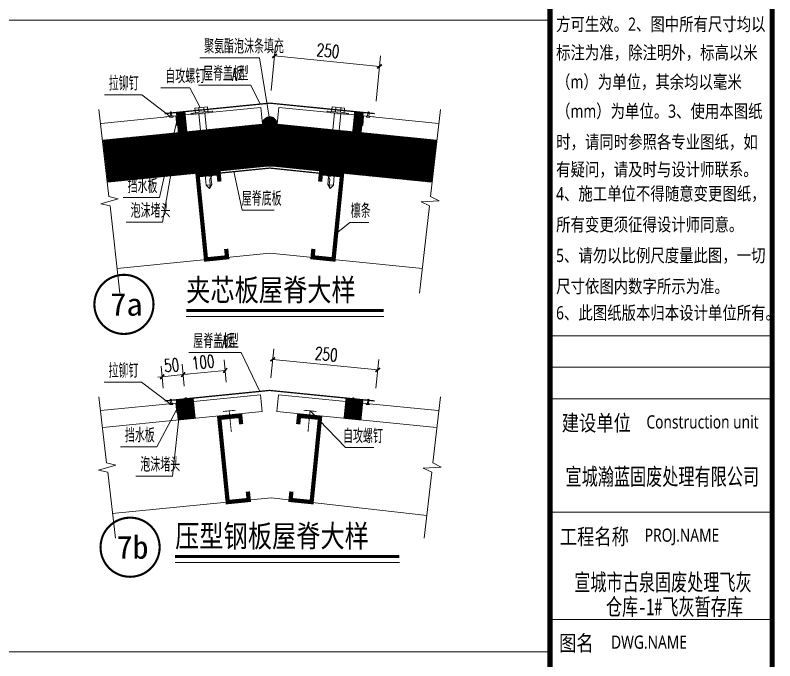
# Model space of a CAD drawing. Header units: inches. Extents: x -3733042 to -3450527, y 579159 to 997713.
# Drawn here: x -3722027 to -3718429, y 627616 to 630672 of the extents above; entities that cross this region are included whole.
import ezdxf
from ezdxf.enums import TextEntityAlignment as Align

# ---------------------------------------------------------------- set-up
doc = ezdxf.new("R2010")
doc.units = ezdxf.units.IN
doc.header["$LTSCALE"] = 1000
doc.header["$MEASUREMENT"] = 0
doc.linetypes.add('DASH', pattern=[0.35, 0.25, -0.1])
doc.layers.get('0').update_dxf_attribs({"lineweight": 18})
for name, color, linetype, lineweight in [('0-TK', 4, 'Continuous', 18), ('7', 7, 'Continuous', 18), ('8', 3, 'Continuous', 18), ('DIM_IDEN', 3, 'Continuous', 18), ('DIM_LEAD', 3, 'Continuous', 18), ('DIM_SYMB', 3, 'Continuous', 18), ('PUB_DIM', 3, 'Continuous', 18), ('PUB_TEXT', 7, 'Continuous', 18), ('PUB_TITLE', 153, 'Continuous', 18), ('SURFACE', 255, 'Continuous', 18), ('WALL', 6, 'Continuous', 18), ('图签文字', 4, 'Continuous', 18), ('填充', 8, 'Continuous', 18)]:
    doc.layers.add(name, color=color, linetype=linetype, lineweight=lineweight)
doc.styles.add('-黑体', font='', dxfattribs={"width": 0.7})
doc.styles.add('_TCH_DIM', font='simplex.shx', dxfattribs={"width": 0.7, "bigfont": 'gbcbig.shx'})
doc.styles.add('_TCH_DIM_T3', font='simplex.shx', dxfattribs={"width": 0.705882, "bigfont": 'gbcbig.shx'})
doc.styles.add('建筑图签-黑', font='', dxfattribs={"width": 0.7})
doc.styles.add('黑体', font='', dxfattribs={"width": 0.8})
doc.styles.get('-黑体').set_extended_font_data('微软雅黑')
doc.styles.get('建筑图签-黑').set_extended_font_data('黑体')
doc.styles.get('黑体').set_extended_font_data('黑体')
doc.dimstyles.new('_TCH_ARCH&&10', dxfattribs={"dimtxt": 29.75, "dimasz": 10, "dimexe": 25, "dimexo": 30, "dimgap": 10, "dimtad": 1, "dimdec": 0, "dimzin": 0, "dimdsep": 46, "dimtxsty": '_TCH_DIM_T3', "dimblk": 'ARCHTICK', "dimcen": 0.09, "dimdle": 20, "dimclrt": 7, "dimazin": 2, "dimtfac": 1, "dimtdec": 0, "dimtix": 1, "dimtmove": 2, "dimatfit": 3, "dimfxl": 1, "dimtolj": 1, "dimarcsym": 0})

# ---------------------------------------------------------------- blocks, each defined once
blk = doc.blocks.new('_ArchTick_2')
at = {"color": 0, "linetype": 'ByBlock'}
blk.add_lwpolyline([(-0.5, -0.5, 0.4, 0.4, 0), (0.5, 0.5, 0.4, 0.4, 0)], format="xyseb", dxfattribs=at)
blk = doc.blocks.new('*X65')
at = {"layer": 'PUB_DIM', "color": 0, "lineweight": -2}
for p, q in [((2.8, 384.8), (13.5, 491.5)), ((11, 466.7), (259.8, 441.8)), ((251.6, 359.9), (262.3, 466.7))]:
    blk.add_line(p, q, dxfattribs=at)
at = {"layer": 'PUB_DIM', "color": 0, "lineweight": -2, "xscale": 10, "yscale": 10, "zscale": 10}
for p, rotation in [((11, 466.7), 174.2894068625309), ((259.8, 441.8), 354.2894068625309)]:
    blk.add_blockref('_ArchTick_2', p, dxfattribs=dict(at, rotation=rotation))
at = {"layer": 'PUB_DIM', "color": 7, "insert": (137.9, 479), "char_height": 29.75, "width": 83.533, "attachment_point": 5, "rotation": 354.2894, "style": '_TCH_DIM_T3'}
blk.add_mtext('250', dxfattribs=at)
blk = doc.blocks.new('_ARCHTICK')
at = {"color": 0, "linetype": 'ByBlock', "const_width": 0.4}
blk.add_lwpolyline([(-0.5, -0.5), (0.5, 0.5)], dxfattribs=at)
blk = doc.blocks.new('*X66')
at = {"layer": 'PUB_DIM', "color": 0, "lineweight": -2}
for p, q in [((2.4, -295.3), (9.2, -226.8)), ((6.7, -251.7), (255.5, -276.6)), ((251.1, -320.2), (258, -251.7))]:
    blk.add_line(p, q, dxfattribs=at)
at = {"layer": 'PUB_DIM', "color": 0, "lineweight": -2, "xscale": 10, "yscale": 10, "zscale": 10}
for p, rotation in [((6.7, -251.7), 174.2894068625309), ((255.5, -276.6), 354.2894068625309)]:
    blk.add_blockref('_ArchTick_2', p, dxfattribs=dict(at, rotation=rotation))
at = {"layer": 'PUB_DIM', "color": 7, "insert": (133.6, -239.4), "char_height": 29.75, "width": 83.533, "attachment_point": 5, "rotation": 354.2894, "style": '_TCH_DIM_T3'}
blk.add_mtext('250', dxfattribs=at)
blk = doc.blocks.new('*X67')
at = {"layer": 'PUB_DIM', "color": 0, "lineweight": -2}
for p, q in [((-252.4, -320.2), (-257.6, -268)), ((-202.6, -315.2), (-207.8, -263)), ((-255.1, -292.8), (-205.3, -287.9)), ((-205.3, -287.9), (-195.4, -286.9)), ((-255.1, -292.8), (-265, -293.8))]:
    blk.add_line(p, q, dxfattribs=at)
at = {"layer": 'PUB_DIM', "color": 0, "lineweight": -2, "xscale": 10, "yscale": 10, "zscale": 10}
for p, rotation in [((-255.1, -292.8), 5.710593137426532), ((-205.3, -287.9), 185.7105931374266)]:
    blk.add_blockref('_ArchTick_2', p, dxfattribs=dict(at, rotation=rotation))
at = {"layer": 'PUB_DIM', "color": 7, "insert": (-232.7, -265.6), "char_height": 29.75, "width": 53.682, "attachment_point": 5, "rotation": 5.7106, "style": '_TCH_DIM_T3'}
blk.add_mtext('50', dxfattribs=at)
blk = doc.blocks.new('*X68')
at = {"layer": 'PUB_DIM', "color": 0, "lineweight": -2}
for p, q in [((-202.6, -315.2), (-207.8, -263)), ((-103.1, -305.3), (-108.3, -253)), ((-205.3, -287.9), (-105.8, -277.9))]:
    blk.add_line(p, q, dxfattribs=at)
at = {"layer": 'PUB_DIM', "color": 0, "lineweight": -2, "xscale": 10, "yscale": 10, "zscale": 10}
for p, rotation in [((-205.3, -287.9), 185.7105931374266), ((-105.8, -277.9), 5.710593137426609)]:
    blk.add_blockref('_ArchTick_2', p, dxfattribs=dict(at, rotation=rotation))
at = {"layer": 'PUB_DIM', "color": 7, "insert": (-158.1, -258.1), "char_height": 29.75, "width": 77.563, "attachment_point": 5, "rotation": 5.7106, "style": '_TCH_DIM_T3'}
blk.add_mtext('100', dxfattribs=at)
blk = doc.blocks.new('A$C25720DE8')
at = {"layer": '0-TK'}
blk.add_lwpolyline([(81286, 1500, 144, 144, 0), (81286, 61500, 144, 144, 0)], format="xyseb", dxfattribs=at)
at = {"layer": 'PUB_TITLE'}
blk.add_lwpolyline([(87600, 1500, 150, 150, 0), (87600, 61500, 150, 150, 0), (3750, 61500, 150, 150, 0), (3750, 1500, 150, 150, 0)], format="xyseb", close=True, dxfattribs=at)
blk = doc.blocks.new('A$C5431672C')
at = {"layer": '8', "linetype": 'Continuous', "ltscale": 0.4}
h = blk.add_hatch(color=1, dxfattribs=at)
h.paths.add_polyline_path([(-168.3, 326.9), (-168.6, 330.1), (-178.1, 329.1), (-177.8, 326)], flags=0)
h.paths.add_polyline_path([(-160.8, 327.7), (-161.2, 330.8), (-168.6, 330.1), (-168.3, 326.9)], flags=0)
h.paths.add_polyline_path([(-153.4, 328.4), (-153.7, 331.6), (-161.2, 330.8), (-160.8, 327.7)], flags=0)
h.paths.add_polyline_path([(-143.8, 329.4), (-144.2, 332.5), (-153.7, 331.6), (-153.4, 328.4)], flags=0)
h = blk.add_hatch(color=1, dxfattribs=at)
h.paths.add_polyline_path([(168, 326.9), (168.3, 330.1), (177.9, 329.1), (177.5, 326)], flags=0)
h.paths.add_polyline_path([(160.6, 327.7), (160.9, 330.8), (168.3, 330.1), (168, 326.9)], flags=0)
h.paths.add_polyline_path([(153.1, 328.4), (153.4, 331.6), (160.9, 330.8), (160.6, 327.7)], flags=0)
h.paths.add_polyline_path([(143.6, 329.4), (143.9, 332.5), (153.4, 331.6), (153.1, 328.4)], flags=0)
at = {"layer": '填充'}
h = blk.add_hatch(dxfattribs=at)
h.set_pattern_fill('ANSI37', color=256, scale=5, style=0)
h.paths.add_polyline_path([(-201.4, 334.8), (-221.3, 332.8), (-216.5, 285.1), (-196.6, 287.1)], flags=0)
h = blk.add_hatch(dxfattribs=at)
h.set_pattern_fill('ANSI37', color=256, scale=5, style=0)
h.paths.add_polyline_path([(201.1, 334.8), (221, 332.8), (216.2, 285.1), (196.3, 287.1)], flags=0)
h = blk.add_hatch(dxfattribs=at)
h.set_pattern_fill('ANSI37', color=256, scale=2, style=0)
edge = h.paths.add_edge_path(flags=0)
edge.add_arc((-0.1, 305), 17.3, 0, 180)
edge.add_line((-17.5, 305), (-7.5, 205.5))
edge.add_line((-7.5, 205.5), (7.3, 205.5))
edge.add_line((7.3, 205.5), (17.2, 305))
h = blk.add_hatch(dxfattribs=at)
h.set_pattern_fill('ANSI37', color=256, scale=20, style=0)
h.paths.add_polyline_path([(-395.2, 267.2), (-383.8, 167.9), (-7.5, 205.5), (-17.5, 305)], flags=0)
h = blk.add_hatch(dxfattribs=at)
h.set_pattern_fill('ANSI37', color=256, scale=20, style=0)
h.paths.add_polyline_path([(17.2, 305), (7.3, 205.5), (383.5, 167.9), (394.9, 267.2)], flags=0)
h = blk.add_hatch(dxfattribs=at)
h.set_pattern_fill('ANSI37', color=256, scale=5, style=0)
h.paths.add_polyline_path([(-217, -395), (-177.2, -391), (-181.9, -343.3), (-221.7, -347.3)], flags=0)
h = blk.add_hatch(dxfattribs=at)
h.set_pattern_fill('ANSI37', color=256, scale=5, style=0)
h.paths.add_polyline_path([(180.7, -343.3), (220.5, -347.3), (215.7, -395), (175.9, -391)], flags=0)
for points in [[(-103.4, 9.8, 10, 10, 0), (-101.4, -10.1, 10, 10, 0), (-151.2, -15.1, 10, 10, 0), (-171.1, 184.1, 10, 10, 0), (-121.4, 189.1, 10, 10, 0), (-119.4, 169.2, 10, 10, 0)], [(103.1, 9.8, 10, 10, 0), (101.2, -10.1, 10, 10, 0), (150.9, -15.1, 10, 10, 0), (170.8, 184.1, 10, 10, 0), (121.1, 189.1, 10, 10, 0), (119.1, 169.2, 10, 10, 0)], [(-52.1, -564.7, 10, 10, 0), (-50.1, -584.6, 10, 10, 0), (-99.8, -589.6, 10, 10, 0), (-119.8, -390.3, 10, 10, 0), (-70, -385.3, 10, 10, 0), (-68, -405.2, 10, 10, 0)], [(51.1, -564.7, 10, 10, 0), (49.1, -584.6, 10, 10, 0), (98.9, -589.6, 10, 10, 0), (118.8, -390.3, 10, 10, 0), (69.1, -385.3, 10, 10, 0), (67.1, -405.2, 10, 10, 0)]]:
    blk.add_lwpolyline(points, format="xyseb")
at = {"layer": '7', "color": 1, "linetype": 'Continuous', "ltscale": 0.2}
for p, q in [((-168.4, 344.2), (-167.4, 333.5)), ((-156.7, 345.4), (-155.6, 334.7)), ((156.4, 345.4), (155.3, 334.7)), ((168.2, 344.2), (167.1, 333.5)), ((-167.4, 333.5), (-155.6, 334.7)), ((167.1, 333.5), (155.3, 334.7)), ((-154, 184.3), (-164.6, 290.3)), ((-138.6, 180.4), (-149.7, 291.8)), ((138.3, 180.4), (149.4, 291.8)), ((153.8, 184.3), (164.4, 290.3))]:
    blk.add_line(p, q, dxfattribs=at)
at = {"layer": '7', "color": 1, "linetype": 'DASH', "ltscale": 0.2}
for p, q in [((-164.6, 290.3), (-168.6, 330.1)), ((-149.7, 291.8), (-153.7, 331.6)), ((149.4, 291.8), (153.4, 331.6)), ((164.4, 290.3), (168.3, 330.1))]:
    blk.add_line(p, q, dxfattribs=at)
at = {"layer": '8', "color": 1, "linetype": 'Continuous', "ltscale": 0.4}
for p, q in [((-177.4, 343.3), (-147.7, 346.3)), ((-177.4, 343.3), (-176.3, 332.1)), ((-147.7, 346.3), (-146.6, 335.1)), ((147.4, 346.3), (146.3, 335.1)), ((177.1, 343.3), (147.4, 346.3)), ((177.1, 343.3), (176, 332.1)), ((-186, 330.7), (-167.4, 333.5)), ((-185.7, 328.4), (-161.2, 330.8)), ((-136.6, 333.3), (-161.2, 330.8)), ((-136.7, 335.6), (-155.6, 334.7)), ((136.3, 333.3), (160.9, 330.8)), ((136.5, 335.6), (155.3, 334.7)), ((185.4, 328.4), (160.9, 330.8)), ((185.8, 330.7), (167.1, 333.5)), ((-166.4, 289), (-147.1, 284.1)), ((166.1, 289), (146.8, 284.1)), ((-165.8, 283.4), (-146.5, 278.4)), ((-165.2, 277.5), (-145.9, 272.5)), ((164.9, 277.5), (145.6, 272.5)), ((165.5, 283.4), (146.2, 278.4)), ((-157.5, 200.3), (-138.2, 195.4)), ((157.2, 200.3), (137.9, 195.4)), ((-156.9, 193.7), (-137.5, 188.8)), ((-154, 184.3), (-138.6, 180.4)), ((-153, 184.1), (-150.7, 160.7)), ((-139.6, 180.7), (-137.7, 162)), ((156.6, 193.7), (137.3, 188.8)), ((139.3, 180.7), (137.4, 162)), ((153.8, 184.3), (138.3, 180.4)), ((152.7, 184.1), (150.4, 160.7)), ((-143.3, 152.7), (-137.7, 162)), ((-142.3, 174.3), (-141, 161.1)), ((143.1, 152.7), (137.4, 162)), ((142, 174.3), (140.7, 161.1)), ((-150.7, 160.7), (-141, 161.7)), ((-150.7, 160.7), (-143.3, 152.7)), ((-143.3, 152.7), (-141, 161.7)), ((150.4, 160.7), (140.8, 161.7)), ((143.1, 152.7), (140.8, 161.7)), ((150.4, 160.7), (143.1, 152.7))]:
    blk.add_line(p, q, dxfattribs=at)
for centre, major_axis, ratio, start_param, end_param in [((-185.7, 329.6), (-0.753, -0.92), 1, 4.136797, 6.969837), ((-136.9, 334.4), (-0.92, 0.753), 1, 2.454941, 5.287981), ((136.6, 334.4), (0.92, 0.753), 1, 0.995204, 3.828245), ((185.4, 329.6), (0.753, -0.92), 1, 5.596533, 8.429574), ((-140.6, 174.5), (-1.19, -3.66), 0.401291, 1.745825, 4.887418), ((140.4, 174.5), (1.19, -3.66), 0.401291, 1.395767, 4.53736)]:
    blk.add_ellipse(centre, major_axis=major_axis, ratio=ratio, start_param=start_param, end_param=end_param, dxfattribs=at)
at = {"layer": 'DIM_LEAD'}
for p, q in [((-24.2, 461.9), (-166.2, 461.9)), ((1, 307.2), (-24.2, 461.9)), ((-44.7, 397.6), (-168.7, 397.6)), ((-22.9, 352.7), (-44.7, 397.6)), ((-189.7, 391.4), (-258.1, 391.4)), ((-164.8, 344.6), (-189.7, 391.4)), ((-303.6, 374.2), (-392, 374.2)), ((-236, 323.3), (-303.6, 374.2)), ((-220.9, 308.8), (-261.1, 131.3)), ((-211.7, 317.9), (-253.9, 73)), ((-85.7, 193.2), (-65.7, 101.4)), ((-261.1, 131.3), (-347.5, 131.3)), ((-65.7, 101.4), (10, 101.4)), ((-253.9, 73), (-340.3, 73)), ((157, 46.2), (189.7, 72.7)), ((189.7, 72.7), (234.1, 72.7)), ((-67.9, -235.7), (-191.9, -235.7)), ((-23.4, -327.5), (-67.9, -235.7)), ((-304.1, -306), (-392.5, -306)), ((-236.5, -356.8), (-304.1, -306)), ((-221.3, -371.4), (-267.6, -458.9)), ((-212.1, -362.2), (-230.9, -527.9)), ((95.3, -373.6), (179.2, -460.7)), ((-267.6, -458.9), (-354, -458.9)), ((179.2, -460.7), (246.6, -460.7)), ((-230.9, -527.9), (-317.3, -527.9))]:
    blk.add_line(p, q, dxfattribs=at)
at = {"layer": 'DIM_SYMB'}
for points in [[(-404.7, 339.7), (-381.2, 133.7), (-359.4, 128.5), (-400.3, 116.4), (-378.6, 111.4), (-355.1, -94.6)], [(404.4, 339.7), (380.9, 133.7), (400.9, 123.8), (358.3, 121.2), (378.3, 111.4), (354.8, -94.6)], [(-198.2, -150), (269.9, -150)], [(-405.1, -340.4), (-386.6, -496.6), (-364.9, -501.8), (-405.7, -514), (-384, -519), (-365.5, -675.2)], [(403.9, -340.4), (386.1, -496.7), (406.1, -506.7), (363.5, -509.3), (383.5, -519.1), (365.7, -675.3)], [(-224.4, -732.5), (306.8, -732.5)]]:
    blk.add_lwpolyline(points, dxfattribs=at)
for points in [[(-198.2, -136, 7, 7, 0), (269.9, -136, 7, 7, 0)], [(-224.4, -718.5, 7, 7, 0), (306.8, -718.5, 7, 7, 0)]]:
    blk.add_lwpolyline(points, format="xyseb", dxfattribs=at)
at = {"layer": 'SURFACE'}
for p, q in [((-235.4, 331.5), (-234.6, 323.5)), ((-232.6, 331.8), (-231.8, 323.8)), ((232.3, 331.8), (231.5, 323.8)), ((235.1, 331.5), (234.3, 323.5)), ((-235.8, -348.6), (-235, -356.6)), ((-233, -348.3), (-232.2, -356.3)), ((231.8, -348.3), (231, -356.3)), ((234.6, -348.6), (233.8, -356.6))]:
    blk.add_line(p, q, dxfattribs=at)
for points in [[(-248.9, 330.1, 3, 3, 0), (-0.1, 354.9, 3, 3, 0), (248.6, 330.1, 3, 3, 0)], [(170.8, 183.4, 3, 3, 0), (0, 201.2, 3, 3, 0), (-171.1, 184.1, 3, 3, 0)], [(-249.4, -350.1, 3, 3, 0), (-0.6, -325.2, 3, 3, 0), (248.1, -350.1, 3, 3, 0)], [(-111.2, -375.1, 2, 2, 0), (-81.3, -372.1, 2, 2, 0)], [(-91.3, -423.3, 2, 2, 0), (-96.3, -373.6, 2, 2, 0)], [(110.2, -375.1, 2, 2, 0), (80.4, -372.1, 2, 2, 0)], [(90.3, -423.3, 2, 2, 0), (95.3, -373.6, 2, 2, 0)]]:
    blk.add_lwpolyline(points, format="xyseb", dxfattribs=at)
for points in [[(-21.5, 344.8), (-200.6, 326.9)], [(-17.5, 305), (-21.5, 344.8)], [(17.2, 305), (21.2, 344.8)], [(200.3, 326.9), (21.2, 344.8)], [(-220.5, 324.9), (-399.7, 307)], [(-247, 322.2), (-220.5, 324.9), (-218.2, 302)], [(-247, 322.2), (-222.5, 324.7), (-220.2, 301.8)], [(-216.5, 285.1), (-221.3, 332.8)], [(-196.6, 287.1), (-201.4, 334.8)], [(196.3, 287.1), (201.1, 334.8)], [(216.2, 285.1), (221, 332.8)], [(246.7, 322.2), (222.2, 324.7), (219.9, 301.8)], [(399.4, 307), (220.2, 324.9)], [(-7.5, 205.5), (7.3, 205.5)], [(361.6, -36.2), (0, 0), (-361.6, -36.2)], [(-21.9, -335.3), (-181.1, -351.2)], [(-18, -375.1), (-21.9, -335.3)], [(16.7, -375.1), (20.7, -335.3)], [(179.9, -351.2), (20.7, -335.3)], [(-220.9, -355.2), (-400.2, -373.1)], [(-247.4, -357.9), (-222.9, -355.4), (-220.7, -378.3)], [(-217, -395), (-221.7, -347.3)], [(-177.2, -391), (-181.9, -343.3)], [(175.9, -391), (180.7, -343.3)], [(215.7, -395), (220.5, -347.3)], [(399, -373.1), (219.7, -355.2)], [(-18, -375.1), (-395.6, -412.9)], [(16.7, -375.1), (394.4, -412.9)], [(-373.6, -616.9), (2.8, -579.3), (371.8, -621.4)]]:
    blk.add_lwpolyline(points, dxfattribs=at)
for points in [[(-229.2, 322), (-236.7, 321.2), (-236.9, 323.3), (-229.4, 324)], [(228.9, 322), (236.4, 321.2), (236.6, 323.3), (229.1, 324)], [(-229.7, -358.2), (-237.2, -358.9), (-237.4, -356.9), (-229.9, -356.1)], [(228.5, -358.2), (235.9, -358.9), (236.2, -356.9), (228.7, -356.1)]]:
    blk.add_lwpolyline(points, close=True, dxfattribs=at)
for centre, radius, start, end in [((-234, 331.6), 2.41, 5.7106, 185.7106), ((233.7, 331.6), 2.41, 354.2894, 174.2894), ((-0.1, 305), 17.3, 0, 180), ((-234.4, -348.5), 2.41, 5.7106, 185.7106), ((-199.4, -345), 2.41, 5.7106, 185.7106), ((198.2, -345), 2.41, 354.2894, 174.2894), ((233.2, -348.5), 2.41, 354.2894, 174.2894)]:
    blk.add_arc(centre, radius, start, end, dxfattribs=at)
at = {"layer": 'WALL'}
for points in [[(-395.2, 267.2), (-17.5, 305), (-7.5, 205.5), (-383.8, 167.9)], [(394.9, 267.2), (17.2, 305), (7.3, 205.5), (383.5, 167.9)]]:
    blk.add_lwpolyline(points, dxfattribs=at)
at = {"layer": 'PUB_TEXT'}
for s, height, style, width, p in [('聚氨酯泡沫条填充', 33.76, '_TCH_DIM', 0.7, (-155.7, 472.4)), ('自攻螺钉', 33.76, '_TCH_DIM', 0.7, (-247.6, 401.9)), ('屋脊盖板', 33.76, '_TCH_DIM', 0.7, (-158.2, 408.1)), ('A', 29.8, '_TCH_DIM', 0.494118, (-89.4, 408.1)), ('型', 33.8, '_TCH_DIM', 0.7, (-74, 408.1)), ('拉铆钉', 33.76, '_TCH_DIM', 0.7, (-381.5, 384.7)), ('挡水板', 33.76, '_TCH_DIM', 0.7, (-337, 141.8)), ('屋脊底板', 33.76, '_TCH_DIM', 0.7, (-66.7, 111.9)), ('泡沫堵头', 33.76, '_TCH_DIM', 0.7, (-329.8, 83.5)), ('檩条', 33.76, '_TCH_DIM', 0.7, (191.8, 83.2)), ('夹芯板屋脊大样', 52.57, '黑体', 0.8, (-198.2, -113.7)), ('屋脊盖板', 33.76, '_TCH_DIM', 0.7, (-181.4, -225.2)), ('A', 29.8, '_TCH_DIM', 0.494118, (-112.6, -225.2)), ('型', 33.8, '_TCH_DIM', 0.7, (-97.2, -225.2)), ('拉铆钉', 33.76, '_TCH_DIM', 0.7, (-382, -295.5)), ('挡水板', 33.76, '_TCH_DIM', 0.7, (-343.5, -448.4)), ('自攻螺钉', 33.76, '_TCH_DIM', 0.7, (173.3, -450.2)), ('泡沫堵头', 33.76, '_TCH_DIM', 0.7, (-306.8, -517.4)), ('压型钢板屋脊大样', 52.57, '黑体', 0.8, (-224.4, -696.2))]:
    blk.add_text(s, height=height, dxfattribs=dict(at, style=style, width=width)).set_placement(p)
at = {"layer": 'PUB_DIM'}
for base, p1, p2, angle, picture, middle in [((259.8, 441.8), (-0.1, 354.9), (248.6, 330.1), 354.2894, '*X65', (137.9, 479)), ((255.5, -276.6), (-0.6, -325.2), (248.1, -350.1), 354.2894, '*X66', (133.6, -239.4)), ((-205.3, -287.9), (-249.4, -350.1), (-199.6, -345.1), 5.7106, '*X67', (-232.7, -265.6)), ((-105.8, -277.9), (-199.6, -345.1), (-100.1, -335.1), 5.7106, '*X68', (-158.1, -258.1))]:
    dim = blk.add_linear_dim(base=base, p1=p1, p2=p2, angle=angle, dimstyle='_TCH_ARCH&&10', override={"dimsah": 1, "dimtzin": 0}, dxfattribs=at)
    dim.commit()
    dim.dimension.update_dxf_attribs({"geometry": picture, "text_midpoint": middle})

msp = doc.modelspace()

# ---------------------------------------------------------------- linework, layer by layer
at = {"layer": '0-TK'}
for p, q in [((-3719493.9, 629154.5), (-3718441.5, 629154.5)), ((-3719493.9, 629005.5), (-3718441.5, 629005.5)), ((-3719493.9, 628856.5), (-3718441.5, 628856.5)), ((-3719493.9, 628320), (-3718441.5, 628320)), ((-3719493.9, 627811.1), (-3718441.5, 627811.1))]:
    msp.add_line(p, q, dxfattribs=at)
msp.add_lwpolyline([(-3719493.9, 624109.3, 24, 24, 0), (-3719493.9, 634109.3, 24, 24, 0)], format="xyseb", dxfattribs=at)
at = {"layer": 'DIM_IDEN'}
for points in [[(-3721372.3, 629303.2, 10, 10, 1), (-3721652.3, 629303.2, 10, 10, 1)], [(-3721343.2, 628153.3, 10, 10, 1), (-3721623.2, 628153.3, 10, 10, 1)]]:
    msp.add_lwpolyline(points, format="xyseb", close=True, dxfattribs=at)
at = {"layer": 'PUB_TITLE'}
msp.add_lwpolyline([(-3718441.5, 624109.3, 25, 25, 0), (-3718441.5, 634109.3, 25, 25, 0), (-3732416.5, 634109.3, 25, 25, 0), (-3732416.5, 624109.3, 25, 25, 0)], format="xyseb", close=True, dxfattribs=at)
at = {"layer": 'SURFACE'}
for p, q in [((-3732156.2, 630649.5), (-3719493.9, 630649.5)), ((-3732156.2, 627658.7), (-3719493.9, 627658.7))]:
    msp.add_line(p, q, dxfattribs=at)

# ---------------------------------------------------------------- block references
for name, p, xscale, yscale, zscale in [('A$C25720DE8', (-3733041.5, 623859.3), 0.1666666666666667, 0.1666666666666667, 0.1666666666666667), ('A$C5431672C', (-3720821.1, 629546.2), 2, 2, 2)]:
    msp.add_blockref(name, p, dxfattribs=dict(at, xscale=xscale, yscale=yscale, zscale=zscale))

# ---------------------------------------------------------------- texts
at = {"style": '-黑体', "width": 0.8}
for s, height, p in [('方可生效。2、图中所有尺寸均以', 62.5, (-3719465, 630630)), ('标注为准，除注明外，标高以米', 62.5, (-3719465, 630495.4)), ('（m）为单位，其余均以毫米', 62.5, (-3719465, 630356.7)), ('（mm）为单位。3、使用本图纸', 62.5, (-3719465, 630218.1)), ('时，请同时参照各专业图纸，如', 62.5, (-3719465, 630072.5)), ('有疑问，请及时与设计师联系。', 62.5, (-3719465, 629942.1)), ('4、施工单位不得随意变更图纸，', 62.5, (-3719465, 629827.4)), ('所有变更须征得设计师同意。', 62.5, (-3719465, 629681.2)), ('5、请勿以比例尺度量此图，一切', 62.5, (-3719465, 629535)), ('尺寸依图内数字所示为准。', 62.5, (-3719465, 629388.8)), ('6、此图纸版本归本设计单位所有。', 62.5, (-3719465, 629263.1)), ('建设单位', 75, (-3719438.2, 628741.7)), ('工程名称', 75, (-3719447.5, 628203.4)), ('PROJ.NAME', 62.5, (-3719044.9, 628210.4)), ('图名', 75, (-3719451, 627699)), ('DWG.NAME', 62.5, (-3719204.7, 627704))]:
    msp.add_text(s, height=height, dxfattribs=at).set_placement(p, align=Align.MIDDLE_LEFT)
at = {"insert": (-3719037.2, 628746.4), "char_height": 62.5, "width": 819.25, "attachment_point": 4, "style": '-黑体'}
msp.add_mtext('{\\W0.8;Construction unit  }', dxfattribs=at)
at = {"layer": 'PUB_TEXT', "style": '黑体'}
for s, height, width, p in [('7a', 106.93, 1.05325, (-3721577.1, 629249.8)), ('7b', 108.41, 1.0289, (-3721547.3, 628099.1))]:
    msp.add_text(s, height=height, dxfattribs=dict(at, width=width)).set_placement(p)
at = {"layer": '图签文字', "color": 1, "style": '建筑图签-黑', "width": 0.7}
for s, p in [('宣城瀚蓝固废处理有限公司', (-3718962.1, 628447.6)), ('宣城市古泉固废处理飞灰', (-3718958.9, 627947.7))]:
    msp.add_text(s, height=80, dxfattribs=at).set_placement(p, align=Align.CENTER)
at = {"layer": '图签文字', "color": 1, "insert": (-3718904.3, 627822.2), "char_height": 80, "width": 1022.157, "attachment_point": 8, "style": '建筑图签-黑'}
msp.add_mtext('仓库-1#飞灰暂存库   ', dxfattribs=at)

doc.saveas('drawing.dxf')
